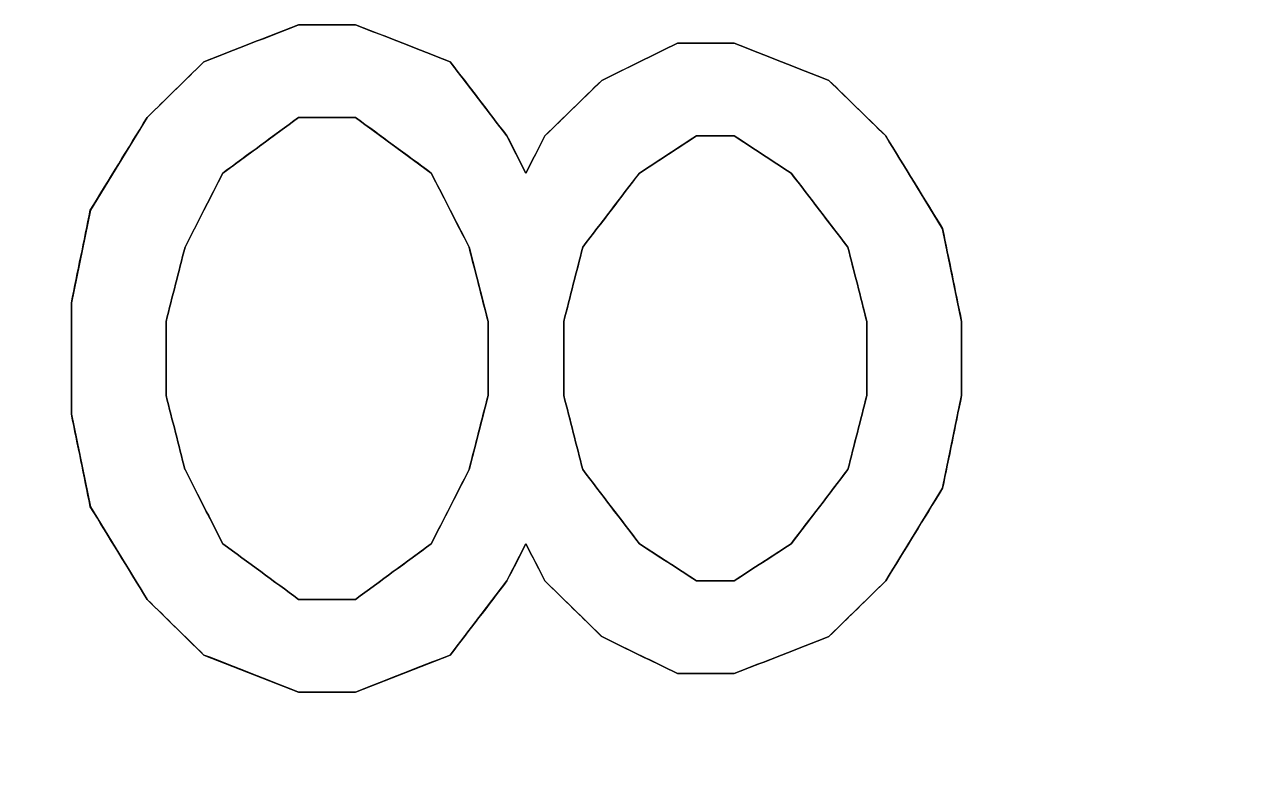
# Model space of a CAD drawing. Header units: centimetres. Extents: x -2.5 to 2.5, y -13.5 to 2.5.
# Drawn here: x -0.9105 to -0.6324, y 0.05 to 0.2167 of the extents above; entities that cross this region are included whole.
import ezdxf

# ---------------------------------------------------------------- set-up
doc = ezdxf.new("R2010")
doc.units = ezdxf.units.CM
doc.layers.add('Default', color=7, linetype='Continuous', true_color=0x000000)

msp = doc.modelspace()

# ---------------------------------------------------------------- linework, layer by layer
at = {"layer": 'Default'}
for p, q in [((-0.84894, 0.21667, 2.23447), (-0.87021, 0.20833, 2.23447)), ((-0.83617, 0.21667, 2.23966), (-0.84894, 0.21667, 2.23966)), ((-0.84255, 0.21667, 2.21336), (-0.84255, 0.21667, 2.26602)), ((-0.81489, 0.20833, 2.24535), (-0.83617, 0.21667, 2.24535)), ((-0.85957, 0.2125, 2.20815), (-0.85957, 0.2125, 2.26091)), ((-0.82553, 0.2125, 2.21914), (-0.82553, 0.2125, 2.27168)), ((-0.76383, 0.2125, 2.26175), (-0.78085, 0.20417, 2.26175)), ((-0.75106, 0.2125, 2.26572), (-0.76383, 0.2125, 2.26572)), ((-0.75745, 0.2125, 2.23967), (-0.75745, 0.2125, 2.29181)), ((-0.72979, 0.20417, 2.2708), (-0.75106, 0.2125, 2.2708)), ((-0.87021, 0.20833, 2.22969), (-0.88298, 0.19583, 2.22969)), ((-0.80213, 0.19167, 2.2516), (-0.81489, 0.20833, 2.2516)), ((-0.77234, 0.20833, 2.23568), (-0.77234, 0.20833, 2.2879)), ((-0.74043, 0.20833, 2.24484), (-0.74043, 0.20833, 2.29688)), ((-0.78085, 0.20417, 2.25818), (-0.79362, 0.19167, 2.25818)), ((-0.71702, 0.19167, 2.27628), (-0.72979, 0.20417, 2.27628)), ((-0.8766, 0.20208, 2.2033), (-0.8766, 0.20208, 2.25615)), ((-0.80851, 0.2, 2.22544), (-0.80851, 0.2, 2.27786)), ((-0.78723, 0.19792, 2.23207), (-0.78723, 0.19792, 2.28436)), ((-0.7234, 0.19792, 2.25035), (-0.7234, 0.19792, 2.30229)), ((-0.88298, 0.19583, 2.22662), (-0.89574, 0.175, 2.22662)), ((-0.86596, 0.18333, 2.23693), (-0.84894, 0.19583, 2.23693)), ((-0.84894, 0.19583, 2.24129), (-0.83617, 0.19583, 2.24129)), ((-0.84255, 0.19583, 2.21501), (-0.84255, 0.19583, 2.26763)), ((-0.83617, 0.19583, 2.24644), (-0.81915, 0.18333, 2.24644)), ((-0.85745, 0.18958, 2.21062), (-0.85745, 0.18958, 2.26333)), ((-0.82766, 0.18958, 2.22023), (-0.82766, 0.18958, 2.27275)), ((-0.79787, 0.18333, 2.25513), (-0.80213, 0.19167, 2.25513)), ((-0.79362, 0.19167, 2.25642), (-0.79787, 0.18333, 2.25642)), ((-0.77234, 0.18333, 2.26516), (-0.75957, 0.19167, 2.26516)), ((-0.75957, 0.19167, 2.26792), (-0.75106, 0.19167, 2.26792)), ((-0.75532, 0.19167, 2.24188), (-0.75532, 0.19167, 2.29398)), ((-0.75106, 0.19167, 2.27119), (-0.7383, 0.18333, 2.27119)), ((-0.70426, 0.17083, 2.28087), (-0.71702, 0.19167, 2.28087)), ((-0.8, 0.1875, 2.22897), (-0.8, 0.1875, 2.28132)), ((-0.79574, 0.1875, 2.23027), (-0.79574, 0.1875, 2.28259)), ((-0.76596, 0.1875, 2.23911), (-0.76596, 0.1875, 2.29126)), ((-0.74468, 0.1875, 2.24521), (-0.74468, 0.1875, 2.29724)), ((-0.88936, 0.18542, 2.2002), (-0.88936, 0.18542, 2.25312)), ((-0.87447, 0.16667, 2.23377), (-0.86596, 0.18333, 2.23377)), ((-0.81915, 0.18333, 2.25143), (-0.81064, 0.16667, 2.25143)), ((-0.78511, 0.16667, 2.2623), (-0.77234, 0.18333, 2.2623)), ((-0.7383, 0.18333, 2.27556), (-0.72553, 0.16667, 2.27556)), ((-0.71064, 0.18125, 2.25501), (-0.71064, 0.18125, 2.30685)), ((-0.89574, 0.175, 2.22513), (-0.9, 0.15417, 2.22513)), ((-0.87021, 0.175, 2.2074), (-0.87021, 0.175, 2.26018)), ((-0.81489, 0.175, 2.22525), (-0.81489, 0.175, 2.27767)), ((-0.77872, 0.175, 2.23623), (-0.77872, 0.175, 2.28843)), ((-0.73191, 0.175, 2.24963), (-0.73191, 0.175, 2.30158)), ((-0.7, 0.15, 2.28447), (-0.70426, 0.17083, 2.28447)), ((-0.89787, 0.16458, 2.19867), (-0.89787, 0.16458, 2.25162)), ((-0.87872, 0.15, 2.23271), (-0.87447, 0.16667, 2.23271)), ((-0.81064, 0.16667, 2.25444), (-0.80638, 0.15, 2.25444)), ((-0.78936, 0.15, 2.26085), (-0.78511, 0.16667, 2.26085)), ((-0.72553, 0.16667, 2.27894), (-0.72128, 0.15, 2.27894)), ((-0.70213, 0.16042, 2.25861), (-0.70213, 0.16042, 2.31039)), ((-0.8766, 0.15833, 2.20633), (-0.8766, 0.15833, 2.25912)), ((-0.80851, 0.15833, 2.22829), (-0.80851, 0.15833, 2.28065)), ((-0.78723, 0.15833, 2.23475), (-0.78723, 0.15833, 2.28699)), ((-0.7234, 0.15833, 2.25302), (-0.7234, 0.15833, 2.3049)), ((-0.9, 0.15417, 2.22572), (-0.9, 0.12917, 2.22572)), ((-0.87872, 0.13333, 2.23295), (-0.87872, 0.15, 2.23295)), ((-0.80638, 0.15, 2.25604), (-0.80638, 0.13333, 2.25604)), ((-0.78936, 0.13333, 2.26116), (-0.78936, 0.15, 2.26116)), ((-0.72128, 0.15, 2.28045), (-0.72128, 0.13333, 2.28045)), ((-0.7, 0.13333, 2.2861), (-0.7, 0.15, 2.2861)), ((-0.9, 0.14167, 2.19929), (-0.9, 0.14167, 2.25222)), ((-0.87872, 0.14167, 2.20657), (-0.87872, 0.14167, 2.25936)), ((-0.80638, 0.14167, 2.22989), (-0.80638, 0.14167, 2.28222)), ((-0.78936, 0.14167, 2.23506), (-0.78936, 0.14167, 2.28729)), ((-0.72128, 0.14167, 2.25454), (-0.72128, 0.14167, 2.3064)), ((-0.7, 0.14167, 2.26024), (-0.7, 0.14167, 2.31199)), ((-0.87447, 0.11667, 2.2345), (-0.87872, 0.13333, 2.2345)), ((-0.80638, 0.13333, 2.25623), (-0.81064, 0.11667, 2.25623)), ((-0.78511, 0.11667, 2.26262), (-0.78936, 0.13333, 2.26262)), ((-0.72128, 0.13333, 2.28071), (-0.72553, 0.11667, 2.28071)), ((-0.70426, 0.1125, 2.28646), (-0.7, 0.13333, 2.28646)), ((-0.9, 0.12917, 2.22759), (-0.89574, 0.10833, 2.22759)), ((-0.8766, 0.125, 2.20814), (-0.8766, 0.125, 2.2609)), ((-0.80851, 0.125, 2.23009), (-0.80851, 0.125, 2.28241)), ((-0.78723, 0.125, 2.23655), (-0.78723, 0.125, 2.28875)), ((-0.7234, 0.125, 2.2548), (-0.7234, 0.125, 2.30665)), ((-0.70213, 0.12292, 2.26062), (-0.70213, 0.12292, 2.31235)), ((-0.89787, 0.11875, 2.20118), (-0.89787, 0.11875, 2.25407)), ((-0.86596, 0.1, 2.23735), (-0.87447, 0.11667, 2.23735)), ((-0.81064, 0.11667, 2.255), (-0.81915, 0.1, 2.255)), ((-0.77234, 0.1, 2.26584), (-0.78511, 0.11667, 2.26584)), ((-0.72553, 0.11667, 2.2791), (-0.7383, 0.1, 2.2791)), ((-0.71702, 0.09167, 2.28507), (-0.70426, 0.1125, 2.28507)), ((-0.89574, 0.10833, 2.23133), (-0.88298, 0.0875, 2.23133)), ((-0.87021, 0.10833, 2.21103), (-0.87021, 0.10833, 2.26373)), ((-0.81489, 0.10833, 2.22885), (-0.81489, 0.10833, 2.2812)), ((-0.77872, 0.10833, 2.23981), (-0.77872, 0.10833, 2.29195)), ((-0.73191, 0.10833, 2.2532), (-0.73191, 0.10833, 2.30508)), ((-0.71064, 0.10208, 2.25923), (-0.71064, 0.10208, 2.311)), ((-0.88936, 0.09792, 2.20497), (-0.88936, 0.09792, 2.25779)), ((-0.84894, 0.0875, 2.24207), (-0.86596, 0.1, 2.24207)), ((-0.81915, 0.1, 2.25158), (-0.83617, 0.0875, 2.25158)), ((-0.80213, 0.09167, 2.26003), (-0.79787, 0.1, 2.26003)), ((-0.79787, 0.1, 2.26131), (-0.79362, 0.09167, 2.26131)), ((-0.75957, 0.09167, 2.27003), (-0.77234, 0.1, 2.27003)), ((-0.7383, 0.1, 2.27606), (-0.75106, 0.09167, 2.27606)), ((-0.8, 0.09583, 2.23392), (-0.8, 0.09583, 2.28617)), ((-0.79574, 0.09583, 2.23521), (-0.79574, 0.09583, 2.28744)), ((-0.76596, 0.09583, 2.24404), (-0.76596, 0.09583, 2.29609)), ((-0.74468, 0.09583, 2.25012), (-0.74468, 0.09583, 2.30206)), ((-0.85745, 0.09375, 2.21582), (-0.85745, 0.09375, 2.26843)), ((-0.82766, 0.09375, 2.22542), (-0.82766, 0.09375, 2.27784)), ((-0.81489, 0.075, 2.25785), (-0.80213, 0.09167, 2.25785)), ((-0.79362, 0.09167, 2.26418), (-0.78085, 0.07917, 2.26418)), ((-0.75106, 0.09167, 2.27323), (-0.75957, 0.09167, 2.27323)), ((-0.75532, 0.09167, 2.24725), (-0.75532, 0.09167, 2.29924)), ((-0.72979, 0.07917, 2.28225), (-0.71702, 0.09167, 2.28225)), ((-0.88298, 0.0875, 2.2362), (-0.87021, 0.075, 2.2362)), ((-0.83617, 0.0875, 2.24711), (-0.84894, 0.0875, 2.24711)), ((-0.84255, 0.0875, 2.22088), (-0.84255, 0.0875, 2.27339)), ((-0.78723, 0.08542, 2.23813), (-0.78723, 0.08542, 2.2903)), ((-0.7234, 0.08542, 2.25637), (-0.7234, 0.08542, 2.30819)), ((-0.8766, 0.08125, 2.20988), (-0.8766, 0.08125, 2.2626)), ((-0.80851, 0.08333, 2.23174), (-0.80851, 0.08333, 2.28403)), ((-0.78085, 0.07917, 2.26885), (-0.76383, 0.07083, 2.26885)), ((-0.75106, 0.07083, 2.27788), (-0.72979, 0.07917, 2.27788)), ((-0.87021, 0.075, 2.24209), (-0.84894, 0.06667, 2.24209)), ((-0.83617, 0.06667, 2.25294), (-0.81489, 0.075, 2.25294)), ((-0.77234, 0.075, 2.24285), (-0.77234, 0.075, 2.29493)), ((-0.74043, 0.075, 2.25199), (-0.74043, 0.075, 2.30389)), ((-0.85957, 0.07083, 2.21585), (-0.85957, 0.07083, 2.26845)), ((-0.82553, 0.07083, 2.22681), (-0.82553, 0.07083, 2.2792)), ((-0.76383, 0.07083, 2.27325), (-0.75106, 0.07083, 2.27325)), ((-0.75745, 0.07083, 2.24728), (-0.75745, 0.07083, 2.29927)), ((-0.84894, 0.06667, 2.24772), (-0.83617, 0.06667, 2.24772)), ((-0.84255, 0.06667, 2.2215), (-0.84255, 0.06667, 2.27399))]:
    msp.add_line(p, q, dxfattribs=at)
for centre, radius, start, end in [((0, 0, -12.2), 2.49969, 90, 270), ((0, 0, -12), 2.15, 0, 180), ((0, 0, -12.2), 2.15, 0, 180), ((0, 0, -12.1), 2.15, 0, 180), ((0, 0, -11.7), 2.03297, 44.41991, 268.90014), ((0, 0, 2.2036), 2.00326, 58.72286, 180), ((0, 0, -3.2), 2, 90, 270), ((0, 0, 2.75025), 2, 0, 180), ((0, 0, 3.20025), 2, 360, 180), ((0, 0, 2.97525), 2, 0, 180), ((0, 0, 2.70025), 1.95, 0, 180), ((0, 0, 3.25025), 1.95, 0, 180), ((0, 0, 2.73315), 1.86542, 0, 180), ((0, 0, -12.2), 1.85, 0, 180), ((0, 0, -12.1), 1.85, 0, 180), ((0, 0, 2.3), 1.82, 0, 180), ((0, 0, 2.28), 1.8, 0, 180), ((0, 0, 2.19794), 1.8, 90, 180), ((0, 0, 2.04206), 1.8, 90, 180), ((0, 0, 1.4), 1.8, 0, 180), ((0, 0, 1.625), 1.775, 90, 270), ((0, 0, 2.2181), 1.775, 90, 270), ((0, 0, 1.77155), 1.775, 90, 270), ((0, 0, 2.2306), 1.775, 90.46839, 270), ((0, 0, -11.7), 1.70861, 55.00316, 268.5991), ((0, 0, -11.7), 1.70861, 55.00316, 268.5991), ((0, 0, -3.2), 1.7, 90, 270), ((0, 0, -12.2), 1.7, 44.99923, 180), ((0, 0, -11.94995), 1.7, 44.99923, 180), ((0, 0, 1.9431), 1.695, 90, 270), ((0, 0, 2.1931), 1.695, 90, 270), ((0, 0, 1.9681), 1.67, 90, 270), ((0, 0, -2.3), 1.6, 304.77777, 235.22229), ((0, 0, -2.85), 1.6, 90, 270), ((0, 0, 1.4), 1.59274, 0, 180), ((0, 0, 1.3), 1.535, 0, 180), ((0, 0, 0.95), 1.535, 0, 180), ((0, 0, 1.6), 1.575, 110.33291, 69.66709), ((0, 0, 0.5), 1.46984, 90, 270), ((0, 0, -2.35), 1.45, 0, 180), ((0, 0, 0.865), 1.45, 0, 180), ((0, 0, 0.50199), 1.45, 90, 180), ((0, 0, 1.4), 1.525, 112.09718, 67.90282), ((0, 0, -2.445), 1.355, 0, 180), ((0, 0, 1.4), 1.3, 118.44817, 61.55183), ((0, 0, 1.425), 1.275, 118.44817, 61.55183), ((0, 0, 2.03806), 1.275, 118.44817, 269.63966), ((0, 0, 1.73153), 1.275, 118.44817, 61.55183), ((0, 0, 2.14311), 1.18149, 118.72297, 61.27703), ((0, 0, 2.0975), 1.03701, 123.79699, 56.20301)]:
    msp.add_arc(centre, radius, start, end, dxfattribs=at)
at = {"layer": 'Default', "extrusion": (0, 0, -1)}
for centre, radius, start, end in [((0, 0, 11.6), 2.13297, 271.09986, 132.77003), ((0, 0, 11.58972), 2.13244, 271.09986, 90), ((0, 0, -2.1), 2, 301.40847, 90), ((0, 0, 0.55), 2, 343.33986, 90), ((0, 0, -2.70025), 1.9124, 360, 180), ((0, 0, -2.98445), 1.77395, 0, 180), ((0, 0, 12), 1.85, 0, 180), ((0, 0, -2.12), 1.845, 270, 90), ((0, 0, -2.3), 1.83218, 0, 180), ((0, 0, 0.9), 1.7, 336.13724, 203.86272), ((0, 0, -2.23897), 1.8, 0, 180), ((0, 0, -1.72103), 1.8, 0, 180), ((0, 0, -0.4), 1.7, 350.04092, 189.95908), ((0, 0, -1.9181), 1.775, 270, 90), ((0, 0, -2.2431), 1.775, 270, 87.86272), ((0, 0, -1.6), 1.75, 270, 90), ((0, 0, -1.9431), 1.75, 270, 90), ((0, 0, -2.1931), 1.75, 270, 90), ((0, 0, 2.95), 1.7, 270, 90), ((0, 0, 3.075), 1.7, 270, 90), ((0, 0, -0.5), 1.6, 350.04092, 189.95908), ((0, 0, -2.1681), 1.67, 270, 90), ((0, 0, -2.0681), 1.67, 270, 90), ((0, 0, -1.125), 1.535, 0, 180), ((0, 0, 2.3), 1.45, 0, 180), ((0, 0, 2.325), 1.45, 0, 180), ((0, 0, -0.68349), 1.45, 0, 180), ((0, 0, -1.575), 1.55, 112.09718, 67.90282), ((0, 0, -1.425), 1.55, 112.09718, 67.90282), ((0, 0, -1.5), 1.55, 112.09718, 67.90282), ((0, 0, 2.85), 1.355, 0, 180), ((0, 0, 2.6475), 1.355, 0, 180), ((0, 0, -1.4), 1.3, 118.44817, 61.55183), ((0, 0, -2.00843), 1.26818, 116.47047, 63.52954), ((0, 0, -2.12809), 1.21852, 270.36034, 58.73487), ((0, 0, -1.93577), 1.06882, 123.16896, 56.83104), ((0, 0, -1.8), 1.08983, 319.86753, 40.13247)]:
    msp.add_arc(centre, radius, start, end, dxfattribs=at)
at = {"layer": 'Default', "extrusion": (6.96334e-05, 1.13654e-14, -1)}
msp.add_arc((0.00081, 0, 11.70025), 1.7, 360, 124.61813, dxfattribs=at)
at = {"layer": 'Default', "extrusion": (1.18574e-07, 1.91766e-06, -1)}
msp.add_arc((0, 0, -2.28494), 1.75239, 93.53521, 86.46481, dxfattribs=at)
at = {"layer": 'Default', "extrusion": (-4.41645e-08, 4.39232e-08, 1)}
msp.add_arc((0, 0, -2.2), 1.7, 304.77777, 235.22229, dxfattribs=at)
at = {"layer": 'Default', "extrusion": (1.79245e-07, -2.7403e-07, -1)}
msp.add_arc((0, 0, -2.05178), 1.0678, 123.13901, 56.86099, dxfattribs=at)
at = {"layer": 'Default', "extrusion": (-0.364692, 0.931128, 1.09876e-09)}
msp.add_arc((0, -0.39519, 0.51134), 2.75271, 74.52867, 75.02158, dxfattribs=at)
at = {"layer": 'Default', "extrusion": (0.364692, -0.931128, -1.07297e-09)}
msp.add_arc((0, -0.39519, -0.51134), 2.70184, 105.26724, 105.77014, dxfattribs=at)
at = {"layer": 'Default', "extrusion": (7.95416e-08, 1, -2.49154e-07)}
msp.add_arc((0, -0.39519, 0.21667), 2.7914, 72.29446, 72.56931, dxfattribs=at)
at = {"layer": 'Default', "extrusion": (0.364692, 0.931128, -6.11821e-10)}
msp.add_arc((0, -0.39519, -0.1032), 2.7979, 72.15065, 72.64157, dxfattribs=at)
at = {"layer": 'Default', "extrusion": (-0.364692, -0.931128, 4.42521e-10)}
msp.add_arc((0, -0.39519, 0.1032), 2.74786, 107.68483, 108.18562, dxfattribs=at)
at = {"layer": 'Default', "extrusion": (-0.439713, 0.898138, 2.72149e-09)}
msp.add_arc((0, -0.39519, 0.52672), 2.74981, 77.15039, 77.5551, dxfattribs=at)
at = {"layer": 'Default', "extrusion": (0.439713, -0.898138, -2.66343e-09)}
msp.add_arc((0, -0.39519, -0.52672), 2.69888, 102.6836, 103.09634, dxfattribs=at)
at = {"layer": 'Default', "extrusion": (8.77069e-08, 1, -3.08328e-07)}
msp.add_arc((0, -0.39519, 0.2125), 2.79172, 74.1211, 74.39331, dxfattribs=at)
at = {"layer": 'Default', "extrusion": (0, -1, 0)}
for centre, radius, start, end in [((0, -0.39519, -0.2125), 2.74158, 105.89964, 106.17724), ((0, -0.39519, -0.19583), 2.79294, 107.42078, 107.69546), ((0, -0.39519, -0.19167), 2.79323, 105.59805, 105.77938), ((0, -0.39519, -0.09167), 2.74827, 105.85989, 106.04443), ((0, -0.39519, -0.0875), 2.74841, 107.71233, 107.99192), ((0, -0.39519, -0.07083), 2.7989, 105.56564, 105.8371), ((0, -0.39519, -0.06667), 2.79901, 107.38184, 107.65587)]:
    msp.add_arc(centre, radius, start, end, dxfattribs=at)
at = {"layer": 'Default', "extrusion": (0.364692, 0.931128, -7.74271e-11)}
msp.add_arc((0, -0.39519, -0.07604), 2.79877, 73.8852, 74.37153, dxfattribs=at)
at = {"layer": 'Default', "extrusion": (-0.364692, -0.931128, 1.1911e-10)}
msp.add_arc((0, -0.39519, 0.07604), 2.74875, 105.92034, 106.41626, dxfattribs=at)
at = {"layer": 'Default', "extrusion": (-0.699625, 0.714511, -1.5742e-09)}
msp.add_arc((0, -0.39519, 0.75768), 2.69533, 79.44156, 79.82766, dxfattribs=at)
at = {"layer": 'Default', "extrusion": (0.699625, -0.714511, 1.54279e-09)}
msp.add_arc((0, -0.39519, -0.75768), 2.64335, 100.37455, 100.7685, dxfattribs=at)
at = {"layer": 'Default', "extrusion": (0.793878, 0.608077, -4.37212e-10)}
msp.add_arc((0, -0.39519, -0.52024), 2.75104, 76.09931, 76.54931, dxfattribs=at)
at = {"layer": 'Default', "extrusion": (-0.793878, -0.608077, 4.29741e-10)}
msp.add_arc((0, -0.39519, 0.52024), 2.70014, 103.70916, 104.16816, dxfattribs=at)
at = {"layer": 'Default', "extrusion": (-0.699625, 0.71451, 5.18295e-10)}
msp.add_arc((0, -0.39519, 0.69218), 2.71289, 80.81684, 81.19888, dxfattribs=at)
at = {"layer": 'Default', "extrusion": (0.699625, -0.71451, -5.09171e-10)}
msp.add_arc((0, -0.39519, -0.69218), 2.66126, 98.97327, 99.36291, dxfattribs=at)
at = {"layer": 'Default', "extrusion": (0.699625, 0.71451, -9.73136e-10)}
msp.add_arc((0, -0.39519, -0.3647), 2.77595, 76.15484, 76.53434, dxfattribs=at)
at = {"layer": 'Default', "extrusion": (-0.699625, -0.71451, 9.57969e-10)}
msp.add_arc((0, -0.39519, 0.3647), 2.72551, 103.71968, 104.10663, dxfattribs=at)
at = {"layer": 'Default', "extrusion": (-0.852653, 0.522477, -5.72344e-10)}
msp.add_arc((0, -0.39519, 0.85519), 2.66599, 83.13231, 83.66093, dxfattribs=at)
at = {"layer": 'Default', "extrusion": (0.852653, -0.522477, 5.59567e-10)}
msp.add_arc((0, -0.39519, -0.85519), 2.61344, 96.4671, 97.00649, dxfattribs=at)
at = {"layer": 'Default', "extrusion": (0.591909, -0.806004, -1.73866e-09)}
msp.add_arc((0, -0.39519, -0.66034), 2.72082, 102.05687, 102.51201, dxfattribs=at)
at = {"layer": 'Default', "extrusion": (-0.591909, 0.806004, 1.69969e-09)}
msp.add_arc((0, -0.39519, 0.66034), 2.66934, 77.24267, 77.70701, dxfattribs=at)
at = {"layer": 'Default', "extrusion": (0, 1, 0)}
for centre, radius, start, end in [((0, -0.39519, 0.19583), 2.74282, 71.97015, 72.25037), ((0, -0.39519, 0.19167), 2.74311, 73.92458, 74.10949), ((0, -0.39519, 0.09167), 2.7983, 74.24994, 74.43091), ((0, -0.39519, 0.0875), 2.79843, 72.3404, 72.61449), ((0, -0.39519, 0.07083), 2.74889, 73.86696, 74.14376), ((0, -0.39519, 0.06667), 2.74899, 72.01203, 72.29156)]:
    msp.add_arc(centre, radius, start, end, dxfattribs=at)
at = {"layer": 'Default', "extrusion": (-0.591909, -0.806004, -3.36488e-10)}
msp.add_arc((0, -0.39519, 0.33709), 2.77943, 106.0566, 106.51013, dxfattribs=at)
at = {"layer": 'Default', "extrusion": (0.591909, 0.806004, 3.31115e-10)}
msp.add_arc((0, -0.39519, -0.33709), 2.72906, 73.17615, 73.63878, dxfattribs=at)
at = {"layer": 'Default', "extrusion": (0.890605, 0.454777, -2.03974e-09)}
msp.add_arc((0, -0.39519, -0.62721), 2.72864, 78.68239, 78.8827, dxfattribs=at)
at = {"layer": 'Default', "extrusion": (-0.890605, -0.454777, 2.01003e-09)}
msp.add_arc((0, -0.39519, 0.62721), 2.67731, 101.33324, 101.53753, dxfattribs=at)
at = {"layer": 'Default', "extrusion": (-0.890605, 0.454777, 4.89533e-09)}
msp.add_arc((0, -0.39519, 0.79397), 2.68486, 85.73704, 85.93725, dxfattribs=at)
at = {"layer": 'Default', "extrusion": (0.890605, -0.454777, -4.8093e-09)}
msp.add_arc((0, -0.39519, -0.79397), 2.63268, 94.14342, 94.34761, dxfattribs=at)
at = {"layer": 'Default', "extrusion": (0.546622, -0.837379, 1.50657e-09)}
msp.add_arc((0, -0.39519, -0.5757), 2.73997, 101.18051, 101.50566, dxfattribs=at)
at = {"layer": 'Default', "extrusion": (-0.546622, 0.837379, -1.48047e-09)}
msp.add_arc((0, -0.39519, 0.5757), 2.68886, 78.27256, 78.60414, dxfattribs=at)
at = {"layer": 'Default', "extrusion": (-0.546622, -0.83738, 2.36803e-09)}
msp.add_arc((0, -0.39519, 0.25005), 2.78861, 104.9299, 105.25432, dxfattribs=at)
at = {"layer": 'Default', "extrusion": (0.546622, 0.83738, -2.31588e-09)}
msp.add_arc((0, -0.39519, -0.25005), 2.73841, 74.45902, 74.78984, dxfattribs=at)
at = {"layer": 'Default', "extrusion": (0.852653, 0.522477, -1.04974e-09)}
msp.add_arc((0, -0.39519, -0.51123), 2.75273, 78.72832, 79.24643, dxfattribs=at)
at = {"layer": 'Default', "extrusion": (-0.852653, -0.522477, 1.02824e-09)}
msp.add_arc((0, -0.39519, 0.51123), 2.70186, 100.95852, 101.48676, dxfattribs=at)
at = {"layer": 'Default', "extrusion": (0.890605, -0.454777, -8.85665e-10)}
msp.add_arc((0, -0.39519, -0.8546), 2.66618, 94.96045, 95.36425, dxfattribs=at)
at = {"layer": 'Default', "extrusion": (-0.890605, 0.454777, 8.66571e-10)}
msp.add_arc((0, -0.39519, 0.8546), 2.61363, 84.52756, 84.93955, dxfattribs=at)
at = {"layer": 'Default', "extrusion": (-0.890605, -0.454777, 1.18807e-09)}
msp.add_arc((0, -0.39519, 0.64616), 2.72422, 100.94192, 101.34307, dxfattribs=at)
at = {"layer": 'Default', "extrusion": (0.890605, 0.454777, -1.16973e-09)}
msp.add_arc((0, -0.39519, -0.64616), 2.6728, 78.43575, 78.84493, dxfattribs=at)
at = {"layer": 'Default', "extrusion": (0.793878, -0.608077, 9.18983e-11)}
msp.add_arc((0, -0.39519, -0.72463), 2.7044, 96.88291, 97.33114, dxfattribs=at)
at = {"layer": 'Default', "extrusion": (-0.793878, 0.608077, 6.23585e-10)}
msp.add_arc((0, -0.39519, 0.72463), 2.65261, 82.5249, 82.98201, dxfattribs=at)
at = {"layer": 'Default', "extrusion": (-0.793878, -0.608077, 1.90321e-09)}
msp.add_arc((0, -0.39519, 0.47464), 2.75928, 101.99589, 102.44193, dxfattribs=at)
at = {"layer": 'Default', "extrusion": (0.793878, 0.608077, -1.86035e-09)}
msp.add_arc((0, -0.39519, -0.47464), 2.70853, 77.32111, 77.77591, dxfattribs=at)
at = {"layer": 'Default', "extrusion": (-0.979771, 0.200123, -2.42186e-10)}
msp.add_arc((0, -0.39519, 0.91265), 2.64688, 89.37087, 89.83117, dxfattribs=at)
at = {"layer": 'Default', "extrusion": (0.979771, -0.200123, 2.42672e-10)}
msp.add_arc((0, -0.39519, -0.91265), 2.59393, 90.17228, 90.64197, dxfattribs=at)
at = {"layer": 'Default', "extrusion": (0.979771, 0.200123, -1.17327e-09)}
msp.add_arc((0, -0.39519, -0.65582), 2.72191, 83.49604, 83.94634, dxfattribs=at)
at = {"layer": 'Default', "extrusion": (-0.979771, -0.200123, 1.15066e-09)}
msp.add_arc((0, -0.39519, 0.65582), 2.67045, 96.17076, 96.62984, dxfattribs=at)
at = {"layer": 'Default', "extrusion": (0.968918, -0.247383, -2.51731e-09)}
msp.add_arc((0, -0.39519, -0.88852), 2.65507, 91.18357, 91.55488, dxfattribs=at)
at = {"layer": 'Default', "extrusion": (-0.968918, 0.247383, 2.46437e-09)}
msp.add_arc((0, -0.39519, 0.88852), 2.60229, 88.41358, 88.79242, dxfattribs=at)
at = {"layer": 'Default', "extrusion": (-0.968918, -0.247383, 1.37769e-09)}
msp.add_arc((0, -0.39519, 0.74421), 2.69908, 97.33993, 97.70825, dxfattribs=at)
at = {"layer": 'Default', "extrusion": (0.968918, 0.247383, -1.35245e-09)}
msp.add_arc((0, -0.39519, -0.74421), 2.64718, 82.13967, 82.51534, dxfattribs=at)
at = {"layer": 'Default', "extrusion": (0.968918, -0.247383, 2.38687e-09)}
msp.add_arc((0, -0.39519, -0.80193), 2.6825, 90.69923, 91.06668, dxfattribs=at)
at = {"layer": 'Default', "extrusion": (-0.968918, 0.247383, -1.90037e-09)}
msp.add_arc((0, -0.39519, 0.80193), 2.63027, 88.91214, 89.28689, dxfattribs=at)
at = {"layer": 'Default', "extrusion": (-0.968918, -0.247383, 2.34305e-09)}
msp.add_arc((0, -0.39519, 0.66175), 2.72047, 96.8351, 97.20011, dxfattribs=at)
at = {"layer": 'Default', "extrusion": (0.968918, 0.247383, -2.30064e-09)}
msp.add_arc((0, -0.39519, -0.66175), 2.66899, 82.66024, 83.0324, dxfattribs=at)
at = {"layer": 'Default', "extrusion": (-1, 0, 0)}
for centre, radius, start, end in [((0, -0.39519, 0.9), 2.6512, 92.79256, 93.33361), ((0, -0.39519, 0.87872), 2.60562, 92.93319, 93.30022), ((0, -0.39519, 0.80638), 2.68116, 92.85048, 93.20714), ((0, -0.39519, 0.78936), 2.63407, 92.90148, 93.26454), ((0, -0.39519, 0.72128), 2.7053, 92.82502, 93.17849), ((0, -0.39519, 0.7), 2.65921, 92.87403, 93.23364)]:
    msp.add_arc(centre, radius, start, end, dxfattribs=at)
at = {"layer": 'Default', "extrusion": (1, 0, 0)}
for centre, radius, start, end in [((0, -0.39519, -0.9), 2.59835, 86.59849, 87.15059), ((0, -0.39519, -0.87872), 2.65833, 86.76529, 87.12502), ((0, -0.39519, -0.80638), 2.62891, 86.72904, 87.09281), ((0, -0.39519, -0.78936), 2.68622, 86.79891, 87.1549), ((0, -0.39519, -0.72128), 2.65352, 86.75942, 87.1198), ((0, -0.39519, -0.7), 2.71088, 86.82806, 87.1808)]:
    msp.add_arc(centre, radius, start, end, dxfattribs=at)
at = {"layer": 'Default', "extrusion": (0.968918, 0.247383, 1.88642e-10)}
msp.add_arc((0, -0.39519, -0.81843), 2.67751, 82.56291, 82.93397, dxfattribs=at)
at = {"layer": 'Default', "extrusion": (-0.968918, -0.247383, 1.25048e-09)}
msp.add_arc((0, -0.39519, 0.81843), 2.62518, 97.20762, 97.5862, dxfattribs=at)
at = {"layer": 'Default', "extrusion": (-0.968918, 0.247383, 1.4e-09)}
msp.add_arc((0, -0.39519, 0.8143), 2.67877, 88.12819, 88.49627, dxfattribs=at)
at = {"layer": 'Default', "extrusion": (0.968918, -0.247383, -1.8493e-09)}
msp.add_arc((0, -0.39519, -0.8143), 2.62646, 91.53369, 91.9091, dxfattribs=at)
at = {"layer": 'Default', "extrusion": (0.968918, 0.247383, -2.14121e-10)}
msp.add_arc((0, -0.39519, -0.73184), 2.70246, 83.1043, 83.4715, dxfattribs=at)
at = {"layer": 'Default', "extrusion": (-0.968918, -0.247383, 2.07547e-10)}
msp.add_arc((0, -0.39519, 0.73184), 2.65062, 96.65674, 97.03123, dxfattribs=at)
at = {"layer": 'Default', "extrusion": (-0.968918, 0.247383, -4.3316e-11)}
msp.add_arc((0, -0.39519, 0.73184), 2.70246, 88.59116, 88.95593, dxfattribs=at)
at = {"layer": 'Default', "extrusion": (0.968918, -0.247383, 4.15763e-11)}
msp.add_arc((0, -0.39519, -0.73184), 2.65062, 91.06449, 91.4364, dxfattribs=at)
at = {"layer": 'Default', "extrusion": (0.979771, -0.200123, -6.12146e-11)}
msp.add_arc((0, -0.39519, -0.71252), 2.70762, 90.19998, 90.64995, dxfattribs=at)
at = {"layer": 'Default', "extrusion": (-0.979771, 0.200123, 6.20552e-11)}
msp.add_arc((0, -0.39519, 0.71252), 2.65588, 89.33739, 89.79613, dxfattribs=at)
at = {"layer": 'Default', "extrusion": (-0.979771, -0.200123, -7.72983e-10)}
msp.add_arc((0, -0.39519, 0.85594), 2.66575, 96.14599, 96.60586, dxfattribs=at)
at = {"layer": 'Default', "extrusion": (0.979771, 0.200123, 7.53685e-10)}
msp.add_arc((0, -0.39519, -0.85594), 2.61319, 83.26066, 83.72989, dxfattribs=at)
at = {"layer": 'Default', "extrusion": (0.890605, 0.454777, -4.59633e-10)}
msp.add_arc((0, -0.39519, -0.72575), 2.7041, 79.31012, 79.71338, dxfattribs=at)
at = {"layer": 'Default', "extrusion": (-0.890605, -0.454777, 4.53267e-10)}
msp.add_arc((0, -0.39519, 0.72575), 2.6523, 100.48979, 100.9012, dxfattribs=at)
at = {"layer": 'Default', "extrusion": (-0.890605, 0.454777, -3.90397e-10)}
msp.add_arc((0, -0.39519, 0.77502), 2.6904, 83.95189, 84.35251, dxfattribs=at)
at = {"layer": 'Default', "extrusion": (0.890605, -0.454777, -9.91085e-10)}
msp.add_arc((0, -0.39519, -0.77502), 2.63832, 95.75933, 96.16794, dxfattribs=at)
at = {"layer": 'Default', "extrusion": (0.793878, 0.608077, -1.2262e-09)}
msp.add_arc((0, -0.39519, -0.55234), 2.74478, 78.01381, 78.46145, dxfattribs=at)
at = {"layer": 'Default', "extrusion": (-0.793878, -0.608077, 1.201e-09)}
msp.add_arc((0, -0.39519, 0.55234), 2.69376, 101.76019, 102.21668, dxfattribs=at)
at = {"layer": 'Default', "extrusion": (-0.793878, 0.608077, -6.14546e-10)}
msp.add_arc((0, -0.39519, 0.64693), 2.72403, 82.20297, 82.64843, dxfattribs=at)
at = {"layer": 'Default', "extrusion": (0.793878, -0.608077, 6.01688e-10)}
msp.add_arc((0, -0.39519, -0.64693), 2.67262, 97.4938, 97.94799, dxfattribs=at)
at = {"layer": 'Default', "extrusion": (0.852653, -0.522477, -2.6736e-10)}
msp.add_arc((0, -0.39519, -0.65926), 2.72108, 95.73761, 96.25492, dxfattribs=at)
at = {"layer": 'Default', "extrusion": (-0.852653, 0.522477, 1.00968e-09)}
msp.add_arc((0, -0.39519, 0.65926), 2.6696, 83.62398, 84.15138, dxfattribs=at)
at = {"layer": 'Default', "extrusion": (-0.852653, -0.522477, -4.98274e-10)}
msp.add_arc((0, -0.39519, 0.70716), 2.70902, 101.41046, 101.93815, dxfattribs=at)
at = {"layer": 'Default', "extrusion": (0.852653, 0.522477, 4.87956e-10)}
msp.add_arc((0, -0.39519, -0.70716), 2.65732, 77.82603, 78.36444, dxfattribs=at)
at = {"layer": 'Default', "extrusion": (0.591909, 0.806004, -2.43029e-09)}
msp.add_arc((0, -0.39519, -0.43197), 2.76628, 74.11487, 74.56913, dxfattribs=at)
at = {"layer": 'Default', "extrusion": (-0.591909, -0.806004, 2.37619e-09)}
msp.add_arc((0, -0.39519, 0.43197), 2.71566, 105.72586, 106.18927, dxfattribs=at)
at = {"layer": 'Default', "extrusion": (-0.591909, 0.806004, -1.55179e-09)}
msp.add_arc((0, -0.39519, 0.56546), 2.7421, 76.88577, 77.33843, dxfattribs=at)
at = {"layer": 'Default', "extrusion": (0.591909, -0.806004, 1.5148e-09)}
msp.add_arc((0, -0.39519, -0.56546), 2.69103, 102.90598, 103.36769, dxfattribs=at)
at = {"layer": 'Default', "extrusion": (0.890605, -0.454777, -4.86148e-11)}
msp.add_arc((0, -0.39519, -0.75607), 2.69578, 95.82923, 96.02917, dxfattribs=at)
at = {"layer": 'Default', "extrusion": (-0.890605, 0.454777, 5.9345e-11)}
msp.add_arc((0, -0.39519, 0.75607), 2.64382, 83.85187, 84.05579, dxfattribs=at)
at = {"layer": 'Default', "extrusion": (-0.890605, -0.454777, 1.62701e-09)}
msp.add_arc((0, -0.39519, 0.66511), 2.71965, 99.36516, 99.565, dxfattribs=at)
at = {"layer": 'Default', "extrusion": (0.890605, 0.454777, -1.60015e-09)}
msp.add_arc((0, -0.39519, -0.66511), 2.66815, 80.24859, 80.4524, dxfattribs=at)
at = {"layer": 'Default', "extrusion": (0.546622, 0.837379, -1.88528e-09)}
msp.add_arc((0, -0.39519, -0.33844), 2.77927, 75.3822, 75.70676, dxfattribs=at)
at = {"layer": 'Default', "extrusion": (-0.546622, -0.837379, 1.84863e-09)}
msp.add_arc((0, -0.39519, 0.33844), 2.72889, 104.56287, 104.89383, dxfattribs=at)
at = {"layer": 'Default', "extrusion": (-0.546622, 0.83738, 2.50372e-09)}
msp.add_arc((0, -0.39519, 0.48731), 2.75707, 77.88116, 78.205, dxfattribs=at)
at = {"layer": 'Default', "extrusion": (0.546622, -0.83738, -2.44815e-09)}
msp.add_arc((0, -0.39519, -0.48731), 2.70628, 102.01963, 102.34983, dxfattribs=at)
at = {"layer": 'Default', "extrusion": (0.793878, -0.608077, -3.02188e-10)}
msp.add_arc((0, -0.39519, -0.69253), 2.7128, 98.79921, 99.24817, dxfattribs=at)
at = {"layer": 'Default', "extrusion": (-0.793878, 0.608077, 2.96241e-10)}
msp.add_arc((0, -0.39519, 0.69253), 2.66116, 80.57076, 81.02866, dxfattribs=at)
at = {"layer": 'Default', "extrusion": (-0.699625, -0.71451, -1.09926e-09)}
msp.add_arc((0, -0.39519, 0.48974), 2.75664, 102.8551, 103.23629, dxfattribs=at)
at = {"layer": 'Default', "extrusion": (0.699625, 0.71451, 1.07527e-09)}
msp.add_arc((0, -0.39519, -0.48974), 2.70584, 76.51057, 76.89931, dxfattribs=at)
at = {"layer": 'Default', "extrusion": (0.699625, -0.71451, 6.00688e-10)}
msp.add_arc((0, -0.39519, -0.56714), 2.74176, 99.40819, 99.78686, dxfattribs=at)
at = {"layer": 'Default', "extrusion": (-0.699625, 0.71451, 5.41276e-10)}
msp.add_arc((0, -0.39519, 0.56714), 2.69068, 80.02547, 80.41154, dxfattribs=at)
at = {"layer": 'Default', "extrusion": (-0.699625, -0.71451, 1.1141e-09)}
msp.add_arc((0, -0.39519, 0.55523), 2.74419, 104.2232, 104.60837, dxfattribs=at)
at = {"layer": 'Default', "extrusion": (0.699625, 0.71451, -1.30632e-09)}
msp.add_arc((0, -0.39519, -0.55523), 2.69316, 75.10848, 75.50144, dxfattribs=at)
at = {"layer": 'Default', "extrusion": (-0.439714, -0.898138, -4.98439e-10)}
msp.add_arc((0, -0.39519, 0.27225), 2.78653, 104.91409, 105.31773, dxfattribs=at)
at = {"layer": 'Default', "extrusion": (0.439714, 0.898138, 6.09985e-10)}
msp.add_arc((0, -0.39519, -0.27225), 2.73629, 74.39391, 74.80553, dxfattribs=at)
at = {"layer": 'Default', "extrusion": (0.364692, -0.931128, -4.17538e-08)}
msp.add_arc((0, -0.39519, -0.33986), 2.7791, 103.54001, 104.02508, dxfattribs=at)
at = {"layer": 'Default', "extrusion": (-0.364692, 0.931128, -2.47373e-10)}
msp.add_arc((0, -0.39519, 0.33986), 2.72872, 75.71053, 76.20511, dxfattribs=at)
at = {"layer": 'Default', "extrusion": (-0.364692, -0.931128, -1.32032e-09)}
msp.add_arc((0, -0.39519, 0.24752), 2.78884, 106.9872, 107.47872, dxfattribs=at)
at = {"layer": 'Default', "extrusion": (0.364692, 0.931128, 1.11981e-09)}
msp.add_arc((0, -0.39519, -0.24752), 2.73864, 72.19026, 72.69168, dxfattribs=at)
at = {"layer": 'Default', "extrusion": (0.364692, -0.931128, -2.67408e-08)}
msp.add_arc((0, -0.39519, -0.36702), 2.77564, 105.27865, 105.76819, dxfattribs=at)
at = {"layer": 'Default', "extrusion": (-0.364692, 0.931128, 5.49075e-13)}
msp.add_arc((0, -0.39519, 0.36702), 2.7252, 73.93212, 74.43145, dxfattribs=at)
at = {"layer": 'Default'}
for points, degree in [([(-0.80532, 0.70427, 1.81997), (-0.8278, 0.67856, 1.81997), (-0.87032, 0.62497, 1.81976), (-0.92611, 0.53885, 1.81984), (-0.97341, 0.44778, 1.81982), (-1.01178, 0.35261, 1.81983), (-1.04088, 0.2542, 1.81983), (-1.06042, 0.15346, 1.81983), (-1.07024, 0.05131, 1.81983), (-1.07024, -0.05131, 1.81983), (-1.06042, -0.15346, 1.81983), (-1.04088, -0.2542, 1.81983), (-1.01178, -0.3526, 1.81983), (-0.97341, -0.44778, 1.81982), (-0.92611, -0.53885, 1.81984), (-0.87032, -0.62497, 1.81976), (-0.8278, -0.67855, 1.81997), (-0.80532, -0.70427, 1.81997)], 3), ([(-0.49091, 0.20807, 3.05025), (-0.7145, 0.43166, 3.05025), (-0.93809, 0.65524, 3.05025)], 2), ([(-0.84894, 0.21667, 2.26399), (-0.84894, 0.21667, 2.23764), (-0.84894, 0.21667, 2.21129)], 2), ([(-0.83617, 0.21667, 2.26803), (-0.83617, 0.21667, 2.24172), (-0.83617, 0.21667, 2.21542)], 2), ([(-0.76383, 0.2125, 2.29001), (-0.76383, 0.2125, 2.26392), (-0.76383, 0.2125, 2.23783)], 2), ([(-0.75106, 0.2125, 2.29361), (-0.75106, 0.2125, 2.26755), (-0.75106, 0.2125, 2.2415)], 2), ([(-0.87021, 0.20833, 2.25777), (-0.87021, 0.20833, 2.23136), (-0.87021, 0.20833, 2.20495)], 2), ([(-0.81489, 0.20833, 2.27528), (-0.81489, 0.20833, 2.24905), (-0.81489, 0.20833, 2.22281)], 2), ([(-0.78085, 0.20417, 2.28575), (-0.78085, 0.20417, 2.25962), (-0.78085, 0.20417, 2.23349)], 2), ([(-0.72979, 0.20417, 2.3001), (-0.72979, 0.20417, 2.27411), (-0.72979, 0.20417, 2.24813)], 2), ([(-0.88298, 0.19583, 2.2545), (-0.88298, 0.19583, 2.22806), (-0.88298, 0.19583, 2.20161)], 2), ([(-0.84894, 0.19583, 2.21294), (-0.84894, 0.19583, 2.23927), (-0.84894, 0.19583, 2.2656)], 2), ([(-0.83617, 0.19583, 2.26964), (-0.83617, 0.19583, 2.24335), (-0.83617, 0.19583, 2.21706)], 2), ([(-0.80213, 0.19167, 2.22802), (-0.80213, 0.19167, 2.25421), (-0.80213, 0.19167, 2.28039)], 2), ([(-0.79362, 0.19167, 2.28293), (-0.79362, 0.19167, 2.25677), (-0.79362, 0.19167, 2.23061)], 2), ([(-0.75957, 0.19167, 2.24066), (-0.75957, 0.19167, 2.26672), (-0.75957, 0.19167, 2.29278)], 2), ([(-0.75106, 0.19167, 2.29517), (-0.75106, 0.19167, 2.26913), (-0.75106, 0.19167, 2.2431)], 2), ([(-0.71702, 0.19167, 2.30444), (-0.71702, 0.19167, 2.2785), (-0.71702, 0.19167, 2.25255)], 2), ([(-0.86596, 0.18333, 2.26101), (-0.86596, 0.18333, 2.23463), (-0.86596, 0.18333, 2.20825)], 2), ([(-0.81915, 0.18333, 2.22335), (-0.81915, 0.18333, 2.24958), (-0.81915, 0.18333, 2.27581)], 2), ([(-0.79787, 0.18333, 2.28225), (-0.79787, 0.18333, 2.25608), (-0.79787, 0.18333, 2.22992)], 2), ([(-0.77234, 0.18333, 2.23754), (-0.77234, 0.18333, 2.26363), (-0.77234, 0.18333, 2.28972)], 2), ([(-0.7383, 0.18333, 2.24729), (-0.7383, 0.18333, 2.27329), (-0.7383, 0.18333, 2.29928)], 2), ([(-0.89574, 0.175, 2.25167), (-0.89574, 0.175, 2.2252), (-0.89574, 0.175, 2.19873)], 2), ([(-0.70426, 0.17083, 2.3092), (-0.70426, 0.17083, 2.2833), (-0.70426, 0.17083, 2.2574)], 2), ([(-0.87447, 0.16667, 2.20652), (-0.87447, 0.16667, 2.23292), (-0.87447, 0.16667, 2.25932)], 2), ([(-0.81064, 0.16667, 2.22711), (-0.81064, 0.16667, 2.25331), (-0.81064, 0.16667, 2.2795)], 2), ([(-0.78511, 0.16667, 2.2871), (-0.78511, 0.16667, 2.26099), (-0.78511, 0.16667, 2.23487)], 2), ([(-0.72553, 0.16667, 2.25193), (-0.72553, 0.16667, 2.27788), (-0.72553, 0.16667, 2.30383)], 2), ([(-0.9, 0.15417, 2.25153), (-0.9, 0.15417, 2.22505), (-0.9, 0.15417, 2.19858)], 2), ([(-0.87872, 0.15, 2.2589), (-0.87872, 0.15, 2.2325), (-0.87872, 0.15, 2.20611)], 2), ([(-0.80638, 0.15, 2.22943), (-0.80638, 0.15, 2.2556), (-0.80638, 0.15, 2.28177)], 2), ([(-0.78936, 0.15, 2.2346), (-0.78936, 0.15, 2.26072), (-0.78936, 0.15, 2.28684)], 2), ([(-0.72128, 0.15, 2.25408), (-0.72128, 0.15, 2.28001), (-0.72128, 0.15, 2.30595)], 2), ([(-0.7, 0.15, 2.31154), (-0.7, 0.15, 2.28566), (-0.7, 0.15, 2.25979)], 2), ([(-0.87872, 0.13333, 2.20701), (-0.87872, 0.13333, 2.2334), (-0.87872, 0.13333, 2.25979)], 2), ([(-0.80638, 0.13333, 2.28265), (-0.80638, 0.13333, 2.25649), (-0.80638, 0.13333, 2.23033)], 2), ([(-0.78936, 0.13333, 2.2355), (-0.78936, 0.13333, 2.26161), (-0.78936, 0.13333, 2.28772)], 2), ([(-0.72128, 0.13333, 2.30682), (-0.72128, 0.13333, 2.2809), (-0.72128, 0.13333, 2.25498)], 2), ([(-0.7, 0.13333, 2.31241), (-0.7, 0.13333, 2.28654), (-0.7, 0.13333, 2.26067)], 2), ([(-0.9, 0.12917, 2.25286), (-0.9, 0.12917, 2.2264), (-0.9, 0.12917, 2.19994)], 2), ([(-0.87447, 0.11667, 2.26198), (-0.87447, 0.11667, 2.23561), (-0.87447, 0.11667, 2.20925)], 2), ([(-0.81064, 0.11667, 2.22981), (-0.81064, 0.11667, 2.25598), (-0.81064, 0.11667, 2.28215)], 2), ([(-0.78511, 0.11667, 2.23756), (-0.78511, 0.11667, 2.26365), (-0.78511, 0.11667, 2.28974)], 2), ([(-0.72553, 0.11667, 2.2546), (-0.72553, 0.11667, 2.28053), (-0.72553, 0.11667, 2.30645)], 2), ([(-0.70426, 0.1125, 2.31225), (-0.70426, 0.1125, 2.28638), (-0.70426, 0.1125, 2.26051)], 2), ([(-0.89574, 0.10833, 2.25524), (-0.89574, 0.10833, 2.2288), (-0.89574, 0.10833, 2.20237)], 2), ([(-0.86596, 0.1, 2.26545), (-0.86596, 0.1, 2.23911), (-0.86596, 0.1, 2.21278)], 2), ([(-0.81915, 0.1, 2.28023), (-0.81915, 0.1, 2.25404), (-0.81915, 0.1, 2.22786)], 2), ([(-0.79787, 0.1, 2.28665), (-0.79787, 0.1, 2.26053), (-0.79787, 0.1, 2.23441)], 2), ([(-0.77234, 0.1, 2.24202), (-0.77234, 0.1, 2.26807), (-0.77234, 0.1, 2.29412)], 2), ([(-0.7383, 0.1, 2.25175), (-0.7383, 0.1, 2.27771), (-0.7383, 0.1, 2.30366)], 2), ([(-0.80213, 0.09167, 2.28568), (-0.80213, 0.09167, 2.25955), (-0.80213, 0.09167, 2.23342)], 2), ([(-0.79362, 0.09167, 2.28821), (-0.79362, 0.09167, 2.26211), (-0.79362, 0.09167, 2.236)], 2), ([(-0.75957, 0.09167, 2.29805), (-0.75957, 0.09167, 2.27204), (-0.75957, 0.09167, 2.24603)], 2), ([(-0.75106, 0.09167, 2.24846), (-0.75106, 0.09167, 2.27445), (-0.75106, 0.09167, 2.30043)], 2), ([(-0.71702, 0.09167, 2.30969), (-0.71702, 0.09167, 2.28379), (-0.71702, 0.09167, 2.2579)], 2), ([(-0.88298, 0.0875, 2.26029), (-0.88298, 0.0875, 2.2339), (-0.88298, 0.0875, 2.20752)], 2), ([(-0.84894, 0.0875, 2.27137), (-0.84894, 0.0875, 2.24509), (-0.84894, 0.0875, 2.21882)], 2), ([(-0.83617, 0.0875, 2.22293), (-0.83617, 0.0875, 2.24916), (-0.83617, 0.0875, 2.2754)], 2), ([(-0.78085, 0.07917, 2.29235), (-0.78085, 0.07917, 2.26629), (-0.78085, 0.07917, 2.24022)], 2), ([(-0.72979, 0.07917, 2.30666), (-0.72979, 0.07917, 2.28074), (-0.72979, 0.07917, 2.25482)], 2), ([(-0.87021, 0.075, 2.26488), (-0.87021, 0.075, 2.23854), (-0.87021, 0.075, 2.2122)], 2), ([(-0.81489, 0.075, 2.28235), (-0.81489, 0.075, 2.25618), (-0.81489, 0.075, 2.23002)], 2), ([(-0.76383, 0.07083, 2.29747), (-0.76383, 0.07083, 2.27146), (-0.76383, 0.07083, 2.24544)], 2), ([(-0.75106, 0.07083, 2.30106), (-0.75106, 0.07083, 2.27508), (-0.75106, 0.07083, 2.2491)], 2), ([(-0.84894, 0.06667, 2.27197), (-0.84894, 0.06667, 2.2457), (-0.84894, 0.06667, 2.21943)], 2), ([(-0.83617, 0.06667, 2.276), (-0.83617, 0.06667, 2.24977), (-0.83617, 0.06667, 2.22354)], 2)]:
    msp.add_open_spline(points, degree=degree, dxfattribs=at)

doc.saveas('drawing.dxf')
